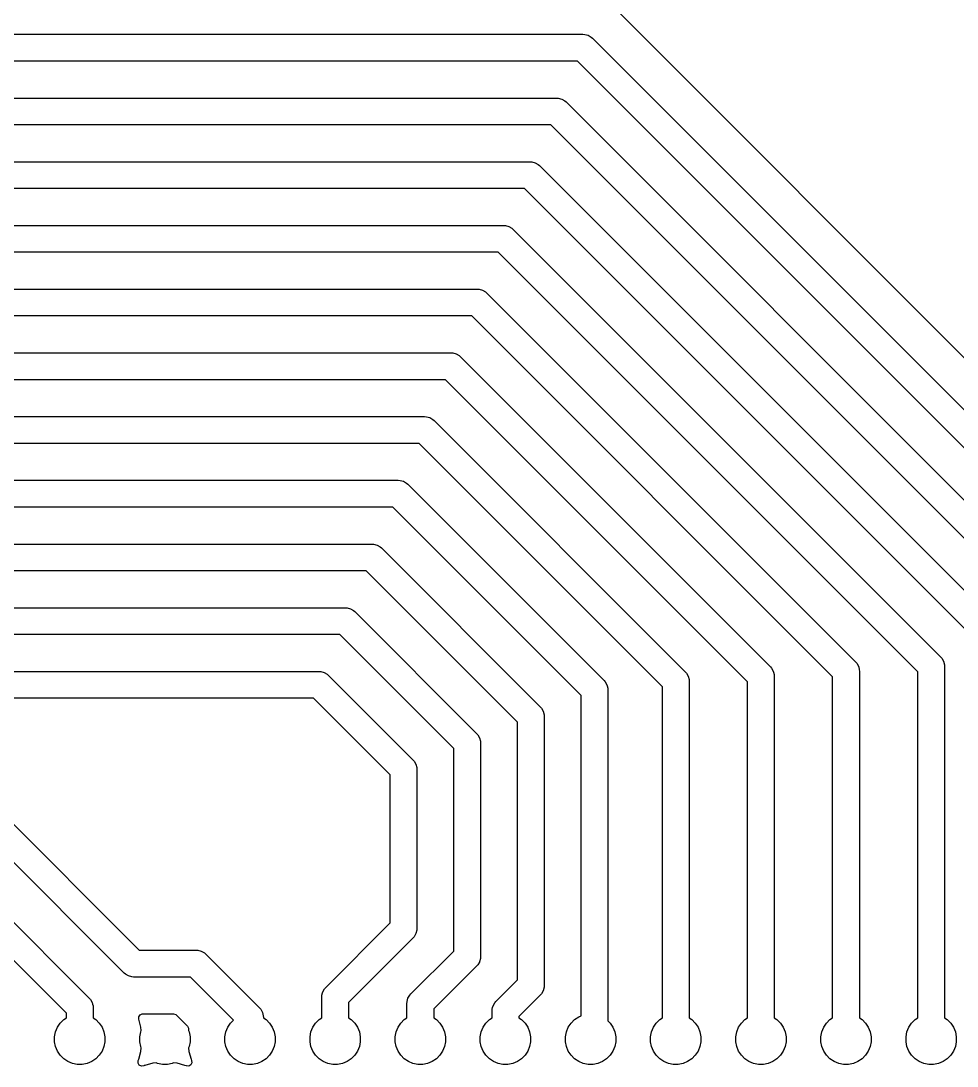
# Model space of a CAD drawing. Header units: millimetres. Extents: x 1 to 179, y 1 to 120.
# Drawn here: x 91.27 to 119.2, y 29.48 to 60.65 of the extents above; entities that cross this region are included whole.
import ezdxf

# ---------------------------------------------------------------- set-up
doc = ezdxf.new("R2010")
doc.units = ezdxf.units.MM
doc.layers.add('F.Cu', color=13, linetype='CONTINUOUS', true_color=0xc83434)

msp = doc.modelspace()

# ---------------------------------------------------------------- linework, layer by layer
at = {"layer": 'F.Cu', "linetype": 'CONTINUOUS'}
for p, q in [((132.26715, 37.740015), (109.040839, 60.966326)), ((48.8666, 60.251503), (108.033635, 60.251503)), ((108.033635, 60.251503), (108.085845, 60.248081)), ((108.085845, 60.248081), (108.186709, 60.221055)), ((108.186709, 60.221055), (108.27714, 60.168844)), ((108.27714, 60.168844), (108.316478, 60.134346)), ((108.316478, 60.134346), (131.405476, 37.045348)), ((107.867949, 59.451503), (48.705566, 59.451503)), ((130.722633, 36.596819), (107.867949, 59.451503)), ((49.424572, 58.351503), (107.246629, 58.351503)), ((107.246629, 58.351503), (107.298839, 58.348081)), ((107.298839, 58.348081), (107.399703, 58.321055)), ((107.399703, 58.321055), (107.490134, 58.268844)), ((107.490134, 58.268844), (107.529472, 58.234346)), ((107.529472, 58.234346), (123.785475, 41.978342)), ((107.080943, 57.551503), (49.590257, 57.551503)), ((123.102633, 41.529814), (107.080943, 57.551503)), ((50.524572, 56.451503), (106.459623, 56.451503)), ((106.459623, 56.451503), (106.511833, 56.448081)), ((106.511833, 56.448081), (106.612697, 56.421055)), ((106.612697, 56.421055), (106.703128, 56.368844)), ((106.703128, 56.368844), (106.742466, 56.334346)), ((106.742466, 56.334346), (121.245475, 41.831336)), ((106.293937, 55.651503), (50.690257, 55.651503)), ((120.562633, 41.382808), (106.293937, 55.651503)), ((52.065635, 54.551503), (105.672617, 54.551503)), ((105.672617, 54.551503), (105.724827, 54.548081)), ((105.724827, 54.548081), (105.825691, 54.521055)), ((105.825691, 54.521055), (105.916122, 54.468844)), ((105.916122, 54.468844), (105.95546, 54.434346)), ((105.95546, 54.434346), (118.705476, 41.684329)), ((105.506931, 53.751503), (52.231321, 53.751503)), ((118.022633, 41.235802), (105.506931, 53.751503)), ((52.852641, 52.651503), (104.885611, 52.651503)), ((104.885611, 52.651503), (104.937821, 52.648081)), ((104.937821, 52.648081), (105.038685, 52.621055)), ((105.038685, 52.621055), (105.129116, 52.568844)), ((105.129116, 52.568844), (105.168454, 52.534346)), ((105.168454, 52.534346), (116.165476, 41.537323)), ((104.719925, 51.851503), (53.018327, 51.851503)), ((115.482633, 41.088796), (104.719925, 51.851503)), ((53.639647, 50.751503), (104.098605, 50.751503)), ((104.098605, 50.751503), (104.150815, 50.748081)), ((104.150815, 50.748081), (104.251679, 50.721055)), ((104.251679, 50.721055), (104.34211, 50.668844)), ((104.34211, 50.668844), (104.381448, 50.634346)), ((104.381448, 50.634346), (113.625476, 41.390318)), ((103.932919, 49.951503), (53.805333, 49.951503)), ((112.942633, 40.941789), (103.932919, 49.951503)), ((54.426653, 48.851503), (103.311599, 48.851503)), ((103.311599, 48.851503), (103.363809, 48.848081)), ((103.363809, 48.848081), (103.464673, 48.821055)), ((103.464673, 48.821055), (103.555104, 48.768844)), ((103.555104, 48.768844), (103.594442, 48.734346)), ((103.594442, 48.734346), (111.085476, 41.243312)), ((103.145913, 48.051503), (54.592339, 48.051503)), ((110.402633, 40.794783), (103.145913, 48.051503)), ((57.226653, 46.951503), (102.524593, 46.951503)), ((102.524593, 46.951503), (102.576803, 46.948081)), ((102.576803, 46.948081), (102.677667, 46.921055)), ((102.677667, 46.921055), (102.768098, 46.868844)), ((102.768098, 46.868844), (102.807436, 46.834346)), ((102.807436, 46.834346), (108.662418, 40.979364)), ((102.358907, 46.151503), (57.392339, 46.151503)), ((107.979575, 40.530835), (102.358907, 46.151503)), ((74.312597, 45.051503), (101.737587, 45.051503)), ((101.737587, 45.051503), (101.789797, 45.048081)), ((101.789797, 45.048081), (101.890661, 45.021055)), ((101.890661, 45.021055), (101.981092, 44.968844)), ((101.981092, 44.968844), (102.02043, 44.934346)), ((102.02043, 44.934346), (106.762418, 40.192358)), ((101.571901, 44.251503), (74.478283, 44.251503)), ((106.079575, 39.743829), (101.571901, 44.251503)), ((75.099603, 43.151503), (100.950581, 43.151503)), ((100.950581, 43.151503), (101.002791, 43.148081)), ((101.002791, 43.148081), (101.103655, 43.121055)), ((101.103655, 43.121055), (101.194086, 43.068844)), ((101.194086, 43.068844), (101.233424, 43.034346)), ((101.233424, 43.034346), (104.862418, 39.405351)), ((100.784895, 42.351503), (75.265289, 42.351503)), ((104.179575, 38.956824), (100.784895, 42.351503)), ((116.165476, 41.537323), (116.199974, 41.497986)), ((116.199974, 41.497986), (116.252185, 41.407555)), ((118.705476, 41.684329), (118.739974, 41.644992)), ((118.739974, 41.644992), (118.792185, 41.55456)), ((118.792185, 41.55456), (118.819211, 41.453697)), ((118.819211, 41.453697), (118.822633, 41.401487)), ((75.886609, 41.251503), (100.163575, 41.251503)), ((100.163575, 41.251503), (100.215785, 41.248081)), ((100.215785, 41.248081), (100.316649, 41.221055)), ((100.316649, 41.221055), (100.40708, 41.168844)), ((100.40708, 41.168844), (100.446418, 41.134346)), ((111.085476, 41.243312), (111.119974, 41.203974)), ((111.119974, 41.203974), (111.172185, 41.113543)), ((113.625476, 41.390318), (113.659974, 41.35098)), ((113.659974, 41.35098), (113.712185, 41.260549)), ((113.712185, 41.260549), (113.719769, 41.232245)), ((113.719769, 41.232245), (113.739211, 41.159685)), ((113.739211, 41.159685), (113.742633, 41.107475)), ((116.252185, 41.407555), (116.260062, 41.378158)), ((116.260062, 41.378158), (116.279211, 41.306691)), ((116.279211, 41.306691), (116.282633, 41.254481)), ((116.282633, 41.254481), (116.282633, 30.920694)), ((118.022633, 30.920694), (118.022633, 41.235802)), ((118.822633, 41.401487), (118.822633, 30.920694)), ((100.446418, 41.134346), (102.962417, 38.618346)), ((108.662418, 40.979364), (108.696916, 40.940026)), ((108.696916, 40.940026), (108.749127, 40.849595)), ((108.749127, 40.849595), (108.755816, 40.824632)), ((111.172185, 41.113543), (111.172185, 41.113542)), ((111.172185, 41.113542), (111.199211, 41.012679)), ((111.199211, 41.012679), (111.202633, 40.960469)), ((111.202633, 40.960469), (111.202633, 30.920694)), ((112.942633, 30.920694), (112.942633, 40.941789)), ((113.742633, 41.107475), (113.742633, 30.920694)), ((115.482633, 30.920694), (115.482633, 41.088796)), ((107.979575, 30.980451), (107.979575, 40.530835)), ((108.755816, 40.824632), (108.776153, 40.748731)), ((108.776153, 40.748731), (108.779575, 40.696521)), ((108.779575, 40.696521), (108.779575, 30.829744)), ((110.402633, 30.920694), (110.402633, 40.794783)), ((99.997889, 40.451503), (76.052295, 40.451503)), ((102.279575, 38.169818), (99.997889, 40.451503)), ((106.762418, 40.192358), (106.796916, 40.15302)), ((106.796916, 40.15302), (106.849127, 40.062589)), ((106.849127, 40.062589), (106.849127, 40.062588)), ((106.849127, 40.062588), (106.876153, 39.961725)), ((106.876153, 39.961725), (106.879575, 39.909515)), ((106.879575, 39.909515), (106.879575, 31.885503)), ((106.079575, 32.051189), (106.079575, 39.743829)), ((104.862418, 39.405351), (104.896916, 39.366014)), ((104.896916, 39.366014), (104.949127, 39.275582)), ((104.949127, 39.275582), (104.976153, 39.174719)), ((104.976153, 39.174719), (104.979575, 39.122509)), ((104.979575, 39.122509), (104.979575, 32.748762)), ((104.179575, 32.914448), (104.179575, 38.956824)), ((89.211838, 38.522346), (94.79468, 32.939503)), ((102.962417, 38.618346), (102.996916, 38.579008)), ((102.996916, 38.579008), (103.049127, 38.488576)), ((103.049127, 38.488576), (103.076153, 38.387713)), ((103.076153, 38.387713), (103.079575, 38.335503)), ((102.279575, 33.751189), (102.279575, 38.169818)), ((103.079575, 38.335503), (103.079575, 33.585503)), ((94.346152, 32.256661), (88.763309, 37.839503)), ((88.193126, 36.622346), (93.305476, 31.509996)), ((92.622633, 31.061467), (87.744597, 35.939503)), ((100.35979, 31.831404), (102.279575, 33.751189)), ((103.049127, 33.432429), (102.996916, 33.341998)), ((103.076153, 33.533293), (103.049127, 33.432429)), ((103.079575, 33.585503), (103.076153, 33.533293)), ((102.962418, 33.30266), (101.042633, 31.382875)), ((102.996916, 33.341998), (102.962418, 33.30266)), ((94.79468, 32.939503), (96.496271, 32.939503)), ((96.496271, 32.939503), (96.548481, 32.936081)), ((96.548481, 32.936081), (96.649345, 32.909055)), ((96.649345, 32.909055), (96.739776, 32.856844)), ((96.739776, 32.856844), (96.779114, 32.822346)), ((96.779114, 32.822346), (98.385476, 31.215984)), ((102.89979, 31.634663), (104.179575, 32.914448)), ((104.979575, 32.748762), (104.976153, 32.696552)), ((104.862417, 32.465919), (103.582633, 31.186135)), ((104.896916, 32.505257), (104.862417, 32.465919)), ((104.943246, 32.585503), (104.896916, 32.505257)), ((104.949127, 32.595689), (104.943246, 32.585503)), ((104.976153, 32.696552), (104.949127, 32.595689)), ((94.38549, 32.222162), (94.346152, 32.256661)), ((94.475922, 32.169951), (94.38549, 32.222162)), ((94.576785, 32.142925), (94.475922, 32.169951)), ((94.628995, 32.139503), (94.576785, 32.142925)), ((96.330585, 32.139503), (94.628995, 32.139503)), ((97.613017, 30.857071), (96.330585, 32.139503)), ((100.273081, 31.701635), (100.325292, 31.792066)), ((100.325292, 31.792066), (100.35979, 31.831404)), ((105.43979, 31.411404), (106.079575, 32.051189)), ((106.876153, 31.833293), (106.849127, 31.732429)), ((106.879575, 31.885503), (106.876153, 31.833293)), ((93.305476, 31.509996), (93.339974, 31.470658)), ((100.242633, 31.548561), (100.246055, 31.600771)), ((100.242633, 30.920694), (100.242633, 31.548561)), ((100.246055, 31.600771), (100.26438, 31.669161)), ((100.26438, 31.669161), (100.273081, 31.701635)), ((102.788031, 31.411404), (102.813081, 31.504894)), ((102.813081, 31.504894), (102.865292, 31.595325)), ((102.865292, 31.595325), (102.89979, 31.634663)), ((106.762418, 31.602661), (106.122633, 30.962876)), ((106.796916, 31.641998), (106.762418, 31.602661)), ((106.849127, 31.732429), (106.796916, 31.641998)), ((93.339974, 31.470658), (93.392185, 31.380227)), ((93.392185, 31.380227), (93.405718, 31.329719)), ((93.405718, 31.329719), (93.419211, 31.279363)), ((93.419211, 31.279363), (93.422633, 31.227153)), ((93.422633, 31.227153), (93.422633, 30.920694)), ((98.385476, 31.215984), (98.419974, 31.176646)), ((98.419974, 31.176646), (98.472185, 31.086215)), ((101.042633, 31.382875), (101.042633, 30.920694)), ((102.782633, 31.35182), (102.786055, 31.40403)), ((102.782633, 30.920694), (102.782633, 31.35182)), ((102.786055, 31.40403), (102.788031, 31.411404)), ((103.582633, 31.186135), (103.582633, 30.920694)), ((105.322633, 31.128561), (105.326055, 31.180771)), ((105.326055, 31.180771), (105.339573, 31.23122)), ((105.339573, 31.23122), (105.353081, 31.281635)), ((105.353081, 31.281635), (105.405292, 31.372066)), ((105.405292, 31.372066), (105.43979, 31.411404)), ((92.439783, 30.763836), (92.5443, 30.868353)), ((92.5443, 30.868353), (92.622633, 30.920694)), ((92.622633, 30.920694), (92.622633, 31.061467)), ((93.422633, 30.920694), (93.500966, 30.868353)), ((93.500966, 30.868353), (93.605483, 30.763836)), ((94.782478, 30.88291), (94.784141, 30.95276)), ((94.782483, 30.882891), (94.782478, 30.88291)), ((94.845402, 30.648074), (94.782483, 30.882891)), ((94.784141, 30.95276), (94.823304, 31.010622)), ((94.823304, 31.010622), (94.887532, 31.038126)), ((94.887532, 31.038126), (94.902253, 31.039003)), ((94.902253, 31.039003), (95.823382, 31.039003)), ((95.823382, 31.039003), (95.890421, 31.019318)), ((95.890421, 31.019318), (95.911063, 31.002684)), ((95.911063, 31.002684), (96.234973, 30.678774)), ((97.519783, 30.763836), (97.613017, 30.857071)), ((98.472185, 31.086215), (98.485674, 31.035872)), ((98.485674, 31.035872), (98.499211, 30.985351)), ((98.499211, 30.985351), (98.502633, 30.933141)), ((98.502633, 30.933141), (98.502633, 30.920694)), ((98.502633, 30.920694), (98.580966, 30.868353)), ((98.580966, 30.868353), (98.685483, 30.763836)), ((100.059783, 30.763836), (100.1643, 30.868353)), ((100.1643, 30.868353), (100.242633, 30.920694)), ((101.042633, 30.920694), (101.120966, 30.868353)), ((101.120966, 30.868353), (101.225483, 30.763836)), ((102.599783, 30.763836), (102.7043, 30.868353)), ((102.7043, 30.868353), (102.782633, 30.920694)), ((103.582633, 30.920694), (103.660966, 30.868353)), ((103.660966, 30.868353), (103.765483, 30.763836)), ((105.139783, 30.763836), (105.2443, 30.868353)), ((105.2443, 30.868353), (105.322633, 30.920694)), ((105.322633, 30.920694), (105.322633, 31.128561)), ((106.122633, 30.962876), (106.122633, 30.920694)), ((106.122633, 30.920694), (106.200966, 30.868353)), ((106.200966, 30.868353), (106.305483, 30.763836)), ((107.679783, 30.763836), (107.7843, 30.868353)), ((107.7843, 30.868353), (107.9072, 30.950472)), ((107.9072, 30.950472), (107.979575, 30.980451)), ((110.219783, 30.763836), (110.3243, 30.868353)), ((110.3243, 30.868353), (110.402633, 30.920694)), ((111.202633, 30.920694), (111.280966, 30.868353)), ((111.280966, 30.868353), (111.385483, 30.763836)), ((112.759783, 30.763836), (112.8643, 30.868353)), ((112.8643, 30.868353), (112.942633, 30.920694)), ((113.742633, 30.920694), (113.820966, 30.868353)), ((113.820966, 30.868353), (113.925483, 30.763836)), ((115.299783, 30.763836), (115.4043, 30.868353)), ((115.4043, 30.868353), (115.482633, 30.920694)), ((116.282633, 30.920694), (116.360966, 30.868353)), ((116.360966, 30.868353), (116.465483, 30.763836)), ((117.839783, 30.763836), (117.9443, 30.868353)), ((117.9443, 30.868353), (118.022633, 30.920694)), ((118.822633, 30.920694), (118.900966, 30.868353)), ((118.900966, 30.868353), (119.005483, 30.763836)), ((92.3011, 30.504378), (92.357664, 30.640936)), ((92.357664, 30.640936), (92.439783, 30.763836)), ((93.605483, 30.763836), (93.687602, 30.640936)), ((93.687602, 30.640936), (93.744166, 30.504378)), ((94.8411, 30.504378), (94.858719, 30.546916)), ((94.858719, 30.546916), (94.845402, 30.648074)), ((96.234973, 30.678774), (96.268458, 30.617451)), ((96.270231, 30.574908), (96.266545, 30.546917)), ((96.266545, 30.546917), (96.284166, 30.504378)), ((96.268458, 30.617451), (96.270231, 30.574908)), ((97.3811, 30.504378), (97.437664, 30.640936)), ((97.437664, 30.640936), (97.519783, 30.763836)), ((98.685483, 30.763836), (98.767602, 30.640936)), ((98.767602, 30.640936), (98.824166, 30.504378)), ((99.9211, 30.504378), (99.977664, 30.640936)), ((99.977664, 30.640936), (100.059783, 30.763836)), ((101.225483, 30.763836), (101.307602, 30.640936)), ((101.307602, 30.640936), (101.364166, 30.504378)), ((102.4611, 30.504378), (102.517664, 30.640936)), ((102.517664, 30.640936), (102.599783, 30.763836)), ((103.765483, 30.763836), (103.847602, 30.640936)), ((103.847602, 30.640936), (103.904166, 30.504378)), ((105.0011, 30.504378), (105.057664, 30.640936)), ((105.057664, 30.640936), (105.139783, 30.763836)), ((106.305483, 30.763836), (106.387602, 30.640936)), ((106.387602, 30.640936), (106.444166, 30.504378)), ((107.5411, 30.504378), (107.597664, 30.640936)), ((107.597664, 30.640936), (107.679783, 30.763836)), ((108.779575, 30.829744), (108.845483, 30.763836)), ((108.845483, 30.763836), (108.927602, 30.640936)), ((108.927602, 30.640936), (108.984166, 30.504378)), ((110.0811, 30.504378), (110.137664, 30.640936)), ((110.137664, 30.640936), (110.219783, 30.763836)), ((111.385483, 30.763836), (111.467602, 30.640936)), ((111.467602, 30.640936), (111.524166, 30.504378)), ((112.6211, 30.504378), (112.677664, 30.640936)), ((112.677664, 30.640936), (112.759783, 30.763836)), ((113.925483, 30.763836), (114.007602, 30.640936)), ((114.007602, 30.640936), (114.064166, 30.504378)), ((115.1611, 30.504378), (115.217664, 30.640936)), ((115.217664, 30.640936), (115.299783, 30.763836)), ((116.465483, 30.763836), (116.547602, 30.640936)), ((116.547602, 30.640936), (116.604166, 30.504378)), ((117.7011, 30.504378), (117.757664, 30.640936)), ((117.757664, 30.640936), (117.839783, 30.763836)), ((119.005483, 30.763836), (119.087602, 30.640936)), ((119.087602, 30.640936), (119.144166, 30.504378)), ((92.272264, 30.359408), (92.3011, 30.504378)), ((92.272264, 30.211598), (92.272264, 30.359408)), ((93.744166, 30.504378), (93.773002, 30.359408)), ((93.773002, 30.359408), (93.773002, 30.211598)), ((94.812264, 30.359408), (94.8411, 30.504378)), ((94.812264, 30.211598), (94.812264, 30.359408)), ((96.284166, 30.504378), (96.313002, 30.359408)), ((96.313002, 30.359408), (96.313002, 30.211598)), ((97.352264, 30.359408), (97.3811, 30.504378)), ((97.352264, 30.211598), (97.352264, 30.359408)), ((98.824166, 30.504378), (98.853002, 30.359408)), ((98.853002, 30.359408), (98.853002, 30.211598)), ((99.892264, 30.359408), (99.9211, 30.504378)), ((99.892264, 30.211598), (99.892264, 30.359408)), ((101.364166, 30.504378), (101.393002, 30.359408)), ((101.393002, 30.359408), (101.393002, 30.211598)), ((102.432264, 30.359408), (102.4611, 30.504378)), ((102.432264, 30.211598), (102.432264, 30.359408)), ((103.904166, 30.504378), (103.933002, 30.359408)), ((103.933002, 30.359408), (103.933002, 30.211598)), ((104.972264, 30.359408), (105.0011, 30.504378)), ((104.972264, 30.211598), (104.972264, 30.359408)), ((106.444166, 30.504378), (106.473002, 30.359408)), ((106.473002, 30.359408), (106.473002, 30.211598)), ((107.512264, 30.359408), (107.5411, 30.504378)), ((107.512264, 30.211598), (107.512264, 30.359408)), ((108.984166, 30.504378), (109.013002, 30.359408)), ((109.013002, 30.359408), (109.013002, 30.211598)), ((110.052264, 30.359408), (110.0811, 30.504378)), ((110.052264, 30.211598), (110.052264, 30.359408)), ((111.524166, 30.504378), (111.553002, 30.359408)), ((111.553002, 30.359408), (111.553002, 30.211598)), ((112.592264, 30.359408), (112.6211, 30.504378)), ((112.592264, 30.211598), (112.592264, 30.359408)), ((114.064166, 30.504378), (114.093002, 30.359408)), ((114.093002, 30.359408), (114.093002, 30.211598)), ((115.132264, 30.359408), (115.1611, 30.504378)), ((115.132264, 30.211598), (115.132264, 30.359408)), ((116.604166, 30.504378), (116.633002, 30.359408)), ((116.633002, 30.359408), (116.633002, 30.211598)), ((117.672264, 30.359408), (117.7011, 30.504378)), ((117.672264, 30.211598), (117.672264, 30.359408)), ((119.144166, 30.504378), (119.173002, 30.359408)), ((119.173002, 30.359408), (119.173002, 30.211598)), ((92.3011, 30.066628), (92.272264, 30.211598)), ((92.357664, 29.93007), (92.3011, 30.066628)), ((92.439783, 29.80717), (92.357664, 29.93007)), ((93.687602, 29.93007), (93.605483, 29.80717)), ((93.744166, 30.066628), (93.687602, 29.93007)), ((93.773002, 30.211598), (93.744166, 30.066628)), ((94.782483, 29.688115), (94.845402, 29.922932)), ((94.8411, 30.066628), (94.812264, 30.211598)), ((94.858719, 30.024091), (94.8411, 30.066628)), ((94.845402, 29.922932), (94.858719, 30.024091)), ((96.284166, 30.066628), (96.266546, 30.02409)), ((96.266546, 30.02409), (96.279863, 29.922934)), ((96.279863, 29.922934), (96.342782, 29.688117)), ((96.313002, 30.211598), (96.284166, 30.066628)), ((97.3811, 30.066628), (97.352264, 30.211598)), ((97.437664, 29.93007), (97.3811, 30.066628)), ((97.519783, 29.80717), (97.437664, 29.93007)), ((98.767602, 29.93007), (98.685483, 29.80717)), ((98.824166, 30.066628), (98.767602, 29.93007)), ((98.853002, 30.211598), (98.824166, 30.066628)), ((99.9211, 30.066628), (99.892264, 30.211598)), ((99.977664, 29.93007), (99.9211, 30.066628)), ((100.059783, 29.80717), (99.977664, 29.93007)), ((101.307602, 29.93007), (101.225483, 29.80717)), ((101.364166, 30.066628), (101.307602, 29.93007)), ((101.393002, 30.211598), (101.364166, 30.066628)), ((102.4611, 30.066628), (102.432264, 30.211598)), ((102.517664, 29.93007), (102.4611, 30.066628)), ((102.599783, 29.80717), (102.517664, 29.93007)), ((103.847602, 29.93007), (103.765483, 29.80717)), ((103.904166, 30.066628), (103.847602, 29.93007)), ((103.933002, 30.211598), (103.904166, 30.066628)), ((105.0011, 30.066628), (104.972264, 30.211598)), ((105.057664, 29.93007), (105.0011, 30.066628)), ((105.139783, 29.80717), (105.057664, 29.93007)), ((106.387602, 29.93007), (106.305483, 29.80717)), ((106.444166, 30.066628), (106.387602, 29.93007)), ((106.473002, 30.211598), (106.444166, 30.066628)), ((107.5411, 30.066628), (107.512264, 30.211598)), ((107.597664, 29.93007), (107.5411, 30.066628)), ((107.679783, 29.80717), (107.597664, 29.93007)), ((108.927602, 29.93007), (108.845483, 29.80717)), ((108.984166, 30.066628), (108.927602, 29.93007)), ((109.013002, 30.211598), (108.984166, 30.066628)), ((110.0811, 30.066628), (110.052264, 30.211598)), ((110.137664, 29.93007), (110.0811, 30.066628)), ((110.219783, 29.80717), (110.137664, 29.93007)), ((111.467602, 29.93007), (111.385483, 29.80717)), ((111.524166, 30.066628), (111.467602, 29.93007)), ((111.553002, 30.211598), (111.524166, 30.066628)), ((112.6211, 30.066628), (112.592264, 30.211598)), ((112.677664, 29.93007), (112.6211, 30.066628)), ((112.759783, 29.80717), (112.677664, 29.93007)), ((114.007602, 29.93007), (113.925483, 29.80717)), ((114.064166, 30.066628), (114.007602, 29.93007)), ((114.093002, 30.211598), (114.064166, 30.066628)), ((115.1611, 30.066628), (115.132264, 30.211598)), ((115.217664, 29.93007), (115.1611, 30.066628)), ((115.299783, 29.80717), (115.217664, 29.93007)), ((116.547602, 29.93007), (116.465483, 29.80717)), ((116.604166, 30.066628), (116.547602, 29.93007)), ((116.633002, 30.211598), (116.604166, 30.066628)), ((117.7011, 30.066628), (117.672264, 30.211598)), ((117.757664, 29.93007), (117.7011, 30.066628)), ((117.839783, 29.80717), (117.757664, 29.93007)), ((119.087602, 29.93007), (119.005483, 29.80717)), ((119.144166, 30.066628), (119.087602, 29.93007)), ((119.173002, 30.211598), (119.144166, 30.066628)), ((92.5443, 29.702653), (92.439783, 29.80717)), ((92.6672, 29.620534), (92.5443, 29.702653)), ((92.803758, 29.56397), (92.6672, 29.620534)), ((93.378066, 29.620534), (93.241508, 29.56397)), ((93.500966, 29.702653), (93.378066, 29.620534)), ((93.605483, 29.80717), (93.500966, 29.702653)), ((94.762222, 29.574577), (94.764717, 29.644403)), ((94.764717, 29.644403), (94.767798, 29.652665)), ((94.767798, 29.652665), (94.782483, 29.688115)), ((96.342782, 29.688117), (96.357455, 29.652694)), ((96.357455, 29.652694), (96.364924, 29.583225)), ((97.6243, 29.702653), (97.519783, 29.80717)), ((97.7472, 29.620534), (97.6243, 29.702653)), ((97.883758, 29.56397), (97.7472, 29.620534)), ((98.458066, 29.620534), (98.321508, 29.56397)), ((98.580966, 29.702653), (98.458066, 29.620534)), ((98.685483, 29.80717), (98.580966, 29.702653)), ((100.1643, 29.702653), (100.059783, 29.80717)), ((100.2872, 29.620534), (100.1643, 29.702653)), ((100.423758, 29.56397), (100.2872, 29.620534)), ((100.998066, 29.620534), (100.861508, 29.56397)), ((101.120966, 29.702653), (100.998066, 29.620534)), ((101.225483, 29.80717), (101.120966, 29.702653)), ((102.7043, 29.702653), (102.599783, 29.80717)), ((102.8272, 29.620534), (102.7043, 29.702653)), ((102.963758, 29.56397), (102.8272, 29.620534)), ((103.538066, 29.620534), (103.401508, 29.56397)), ((103.660966, 29.702653), (103.538066, 29.620534)), ((103.765483, 29.80717), (103.660966, 29.702653)), ((105.2443, 29.702653), (105.139783, 29.80717)), ((105.3672, 29.620534), (105.2443, 29.702653)), ((105.503758, 29.56397), (105.3672, 29.620534)), ((106.078066, 29.620534), (105.941508, 29.56397)), ((106.200966, 29.702653), (106.078066, 29.620534)), ((106.305483, 29.80717), (106.200966, 29.702653)), ((107.7843, 29.702653), (107.679783, 29.80717)), ((107.9072, 29.620534), (107.7843, 29.702653)), ((108.043758, 29.56397), (107.9072, 29.620534)), ((108.618066, 29.620534), (108.481508, 29.56397)), ((108.740966, 29.702653), (108.618066, 29.620534)), ((108.845483, 29.80717), (108.740966, 29.702653)), ((110.3243, 29.702653), (110.219783, 29.80717)), ((110.4472, 29.620534), (110.3243, 29.702653)), ((110.583758, 29.56397), (110.4472, 29.620534)), ((111.158066, 29.620534), (111.021508, 29.56397)), ((111.280966, 29.702653), (111.158066, 29.620534)), ((111.385483, 29.80717), (111.280966, 29.702653)), ((112.8643, 29.702653), (112.759783, 29.80717)), ((112.9872, 29.620534), (112.8643, 29.702653)), ((113.123758, 29.56397), (112.9872, 29.620534)), ((113.698066, 29.620534), (113.561508, 29.56397)), ((113.820966, 29.702653), (113.698066, 29.620534)), ((113.925483, 29.80717), (113.820966, 29.702653)), ((115.4043, 29.702653), (115.299783, 29.80717)), ((115.5272, 29.620534), (115.4043, 29.702653)), ((115.663758, 29.56397), (115.5272, 29.620534)), ((116.238066, 29.620534), (116.101508, 29.56397)), ((116.360966, 29.702653), (116.238066, 29.620534)), ((116.465483, 29.80717), (116.360966, 29.702653)), ((117.9443, 29.702653), (117.839783, 29.80717)), ((118.0672, 29.620534), (117.9443, 29.702653)), ((118.203758, 29.56397), (118.0672, 29.620534)), ((118.778066, 29.620534), (118.641508, 29.56397)), ((118.900966, 29.702653), (118.778066, 29.620534)), ((119.005483, 29.80717), (118.900966, 29.702653)), ((92.948728, 29.535134), (92.803758, 29.56397)), ((93.096538, 29.535134), (92.948728, 29.535134)), ((93.241508, 29.56397), (93.096538, 29.535134)), ((94.797874, 29.514488), (94.762222, 29.574577)), ((94.860353, 29.483212), (94.797874, 29.514488)), ((94.929821, 29.49068), (94.860353, 29.483212)), ((94.945329, 29.497104), (94.929821, 29.49068)), ((94.965249, 29.505355), (94.945329, 29.497104)), ((95.200063, 29.568273), (94.965249, 29.505355)), ((95.301218, 29.581591), (95.200063, 29.568273)), ((95.343758, 29.56397), (95.301218, 29.581591)), ((95.488728, 29.535134), (95.343758, 29.56397)), ((95.636538, 29.535134), (95.488728, 29.535134)), ((95.781508, 29.56397), (95.636538, 29.535134)), ((95.824046, 29.581591), (95.781508, 29.56397)), ((95.925202, 29.568273), (95.824046, 29.581591)), ((96.160019, 29.505354), (95.925202, 29.568273)), ((96.195442, 29.490681), (96.160019, 29.505354)), ((96.203734, 29.487588), (96.195442, 29.490681)), ((96.27356, 29.485094), (96.203734, 29.487588)), ((96.333649, 29.520746), (96.27356, 29.485094)), ((96.364924, 29.583225), (96.333649, 29.520746)), ((98.028728, 29.535134), (97.883758, 29.56397)), ((98.176538, 29.535134), (98.028728, 29.535134)), ((98.321508, 29.56397), (98.176538, 29.535134)), ((100.568728, 29.535134), (100.423758, 29.56397)), ((100.716538, 29.535134), (100.568728, 29.535134)), ((100.861508, 29.56397), (100.716538, 29.535134)), ((103.108728, 29.535134), (102.963758, 29.56397)), ((103.256538, 29.535134), (103.108728, 29.535134)), ((103.401508, 29.56397), (103.256538, 29.535134)), ((105.648728, 29.535134), (105.503758, 29.56397)), ((105.796538, 29.535134), (105.648728, 29.535134)), ((105.941508, 29.56397), (105.796538, 29.535134)), ((108.188728, 29.535134), (108.043758, 29.56397)), ((108.336538, 29.535134), (108.188728, 29.535134)), ((108.481508, 29.56397), (108.336538, 29.535134)), ((110.728728, 29.535134), (110.583758, 29.56397)), ((110.876538, 29.535134), (110.728728, 29.535134)), ((111.021508, 29.56397), (110.876538, 29.535134)), ((113.268728, 29.535134), (113.123758, 29.56397)), ((113.416538, 29.535134), (113.268728, 29.535134)), ((113.561508, 29.56397), (113.416538, 29.535134)), ((115.808728, 29.535134), (115.663758, 29.56397)), ((115.956538, 29.535134), (115.808728, 29.535134)), ((116.101508, 29.56397), (115.956538, 29.535134)), ((118.348728, 29.535134), (118.203758, 29.56397)), ((118.496538, 29.535134), (118.348728, 29.535134)), ((118.641508, 29.56397), (118.496538, 29.535134))]:
    msp.add_line(p, q, dxfattribs=at)

doc.saveas('drawing.dxf')
